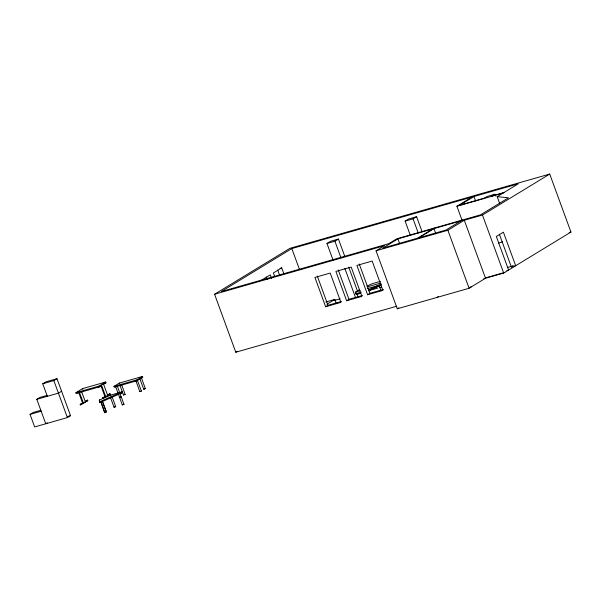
<?xml version="1.0" encoding="UTF-8"?>
<svg xmlns="http://www.w3.org/2000/svg" width="601" height="601" viewBox="0 0 601 601"><rect width="100%" height="100%" fill="white"/><g stroke="black" fill="none" stroke-linecap="round" stroke-linejoin="round"><path stroke-width="0.9" d="M121.823 385.294L125.151 394.391L123.505 394.985L124.309 394.579M137.359 380.245L141.408 391.011L140.611 391.416L139.77 391.604L135.931 380.764M137.479 380.26L136.675 380.658M141.01 378.104L141.37 377.849M139.77 391.604L141.408 391.011M143.699 389.215L145.337 388.614L143.699 389.215L140.063 379.291M377.616 286.452L378.014 286.376M378.427 286.241L379.223 285.836L381.042 290.801M101.877 401.408L102.275 401.333L106.242 412.098L105.43 412.504L104.597 412.692L100.893 401.784M102.283 401.385L100.698 401.964M104.597 412.692L106.242 412.098M104.829 411.422L104.506 411.385M102.418 400.957L106.046 410.881L105.453 411.204M114.04 407.223L115.685 406.629L114.04 407.223L110.411 397.299M122.288 404.886L123.926 404.293L122.288 404.886L115.647 386.631M375.069 287.601L375.602 287.571M47.329 396.322L42.739 383.776L45.886 381.86L56.99 378.683L70.52 415.659L67.38 417.575L34.64 426.935L30.05 414.397L33.19 412.481L40.883 410.28M42.739 383.776L53.85 380.598L56.99 378.683M47.314 422.803L45.744 423.765L36.804 399.327L39.944 397.411L47.156 395.353M396.69 306.232L235.787 352.231L214.572 294.242L289.847 248.363L549.727 174.065L570.95 232.054L503.691 273.049L483.79 278.736M497.185 196.662L518.242 183.831L291.816 248.566L221.251 291.568L388.839 243.66L396.855 238.777L480.5 214.857L508.476 197.812L497.185 196.662L499.754 203.694M61.58 391.228L58.44 393.144L36.804 399.327M107.662 394.91L109.953 393.745L110.133 394.233L102.733 398.508L102.553 398.02L105.626 396.382L101.637 385.466L99.278 386.901L76.207 393.497L75.906 392.686L82.585 388.614L105.656 382.018L105.956 382.829L102.876 384.475L105.956 382.829M261.908 279.938L270.232 274.867L271.494 278.316M283.912 273.906L281.704 267.873L273.38 272.952L274.642 276.4M76.207 393.497L77.777 392.543M333.074 260.165L326.967 243.473L330.505 241.317L338.438 239.048L344.869 256.619M326.967 243.473L334.9 241.204L338.438 239.048M75.906 392.686L98.977 386.09L105.656 382.018M98.556 387.112L101.637 385.466M85.304 401.303L87.596 400.138L87.776 400.627L80.376 404.901L80.196 404.413L83.276 402.768L79.279 391.86M80.196 404.413L83.276 402.768M87.596 400.138L85.237 401.573L81.556 391.499M80.376 404.901L87.776 400.627M113.942 386.405L119.441 383.055L142.512 376.459L142.813 377.27L137.313 380.621L114.235 387.224L113.942 386.405L137.013 379.809L142.512 376.459M102.553 398.02L105.626 396.382M109.953 393.745L107.594 395.18L103.597 384.272M104.213 397.607L110.133 394.233M410.28 235.179L405.134 221.123L408.672 218.967L416.606 216.698L422.067 231.633M405.134 221.123L413.067 218.854L416.606 216.698M549.727 174.065L482.468 215.06L464.295 220.251L485.518 278.24L469.096 288.255L397.276 308.786L376.053 250.797L384.46 245.674L214.572 294.242M461.072 220.822L397.9 238.882L382.739 248.123L445.904 230.063L462.327 220.056M462.071 220.327L456.925 206.263L472.085 197.023M417.928 238.064L434.35 228.057M418.792 237.816L433.96 228.575L435.883 233.842M483.459 198.676L486.998 196.527L494.931 194.258L495.57 196.016M235.787 352.231L237.395 351.254M491.393 196.414L494.931 194.258M376.053 250.797L447.873 230.266L464.295 220.251M326.936 304.234L334.795 299.441L336.042 302.859M325.644 306.75L340.932 302.378L330.204 273.064L314.916 277.429L325.644 306.75L328.003 305.316L341.488 301.462M359.616 289.592L355.687 291.988L355.957 293.686L356.258 294.505L360.69 293.235M346.627 300.755L361.915 296.383L351.187 267.062L335.899 271.434L346.627 300.755L348.986 299.313L362.478 295.459M381.124 283.95L368.3 290.035M381.417 284.769L368.601 290.846M367.609 294.753L382.897 290.381L372.169 261.059L356.881 265.432L367.609 294.753L369.968 293.318L383.461 289.457M397.276 308.786L398.801 307.855M436.792 297.487L438.362 296.533M499.393 234.277L511.353 266.972L512.953 266.003M117.187 386.127L115.677 386.646M358.594 293.581L357.31 294.069M366.82 286.129L372.455 283.627L380.448 281.343M99.33 400.086L110.607 395.112L122.146 391.837L122.446 392.656L99.901 402.602L99.33 400.086L99.901 402.602M99.601 401.791L122.146 391.837M376.023 287.413L376.489 287.083M120.38 396.976C117.984 398.027 122.574 396.495 120.591 396.9M140.394 378.345L139.763 378.465M136.465 380.733L135.834 380.854M105.423 411.001L106.046 410.881M484.323 198.15L459.66 205.204L473.964 196.489L475.571 200.877M492.257 195.888L503.938 192.545M456.925 206.263L503.075 193.071M279.976 268.369L281.704 267.873M498.312 243.105L502.579 241.887M367.399 286.857L380.711 283.048M360.127 290.719L355.687 291.988L356.258 294.505M367.226 288.683L378.765 285.385L379.066 286.204L377.285 286.707M325.78 302.018L334.795 299.441M569.147 232.564L570.95 232.054M355.957 293.686L361.284 292.169M334.667 300.365L340.076 298.817M368.916 290.576L377.931 287.999M379.734 287.481L381.537 286.962M507.822 267.377L513.231 265.83M511.353 266.972L515.681 265.74L503.405 232.181L496.328 236.494L508.611 270.052L506.883 270.54M485.893 277.782L504.787 272.381M469.719 287.308L471.454 286.82M30.05 414.397L41.153 411.219M67.815 416.433L70.52 415.659M120.666 393.159L122.446 392.656M124.723 394.444L125.151 394.391M482.468 215.06L503.691 273.049M447.873 230.266L469.096 288.255M413.067 218.854L418.213 232.91M397.9 238.882L399.507 243.277M359.24 263.997L369.968 293.318M348.723 267.16L357.407 290.884M357.054 294.084L358.271 297.39M334.9 241.204L341.007 257.897M344.869 268.437L355.476 297.435M338.258 269.992L348.986 299.313M317.275 275.994L328.003 305.316M291.816 248.566L299.531 269.646M277.692 269.969L279.585 275.145M266.22 276.963L267.167 279.548M141.408 377.864L145.337 388.614M137.013 379.809L137.313 380.621M119.441 383.055L119.734 383.866M120.177 385.887L123.505 394.985M117.285 386.03L123.926 404.293M112.056 396.705L115.685 406.629M110.607 395.112L110.9 395.924M109.232 393.948L109.412 394.444M100.915 385.669L104.912 396.585M98.977 386.09L99.278 386.901M103.274 397.817L103.455 398.305M100.773 401.551L104.401 411.475M82.585 388.614L82.885 389.425M86.875 400.341L87.055 400.829M78.558 392.062L82.555 402.978M80.917 404.21L81.097 404.698M53.85 380.598L67.38 417.575"/></g></svg>
